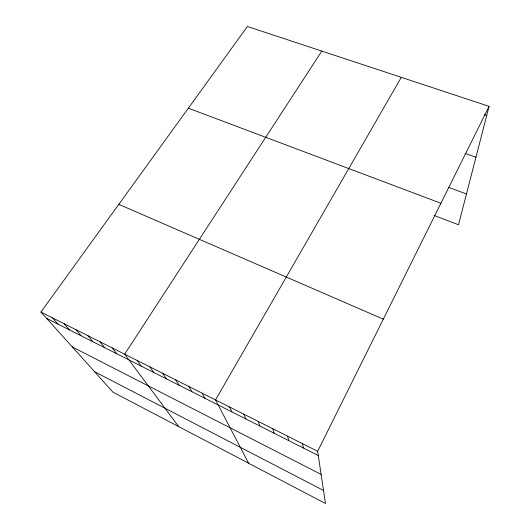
<?xml version="1.0" encoding="UTF-8"?>
<svg xmlns="http://www.w3.org/2000/svg" width="530" height="530" viewBox="0 0 530 530"><rect width="100%" height="100%" fill="white"/><g stroke="black" fill="none" stroke-linecap="round" stroke-linejoin="round"><path stroke-width="0.79" d="M489.077 106.344L317.649 451.302L325.473 503.5L113.016 392.2L40.923 312.057L247.404 26.5L489.077 106.344L458.516 224.78L434.01 215.405M401.296 77.347L215.538 399.925L248.616 463.24M321.809 51.085L124.663 354.192L178.709 426.617M484.486 114.685L486.732 115.434M465.055 153.369L475.953 157.211M448.837 187.461L466.466 193.967M188.349 108.173L440.914 203.262M118.806 204.355L383.316 319.166M40.923 312.057L317.649 451.302M46.58 318.344L318.278 455.515M72.299 346.938L321.114 474.423M94.578 371.709L323.519 490.462M52.483 317.874L57.956 324.088M64.17 323.757L69.457 329.892M75.989 329.706L81.083 335.768M87.947 335.722L92.843 341.704M100.044 341.81L104.741 347.707M112.28 347.965L116.772 353.782M137.184 360.499L141.245 366.137M149.857 366.873L153.693 372.424M162.684 373.325L166.294 378.784M175.662 379.858L179.034 385.217M188.793 386.463L191.933 391.73M202.082 393.154L204.977 398.315M229.576 406.987L231.948 411.929M243.787 414.135L245.894 418.972M258.183 421.376L260.005 426.093M272.758 428.717L274.302 433.308M287.532 436.144L288.77 440.615M302.491 443.676L303.432 448.016"/></g></svg>
